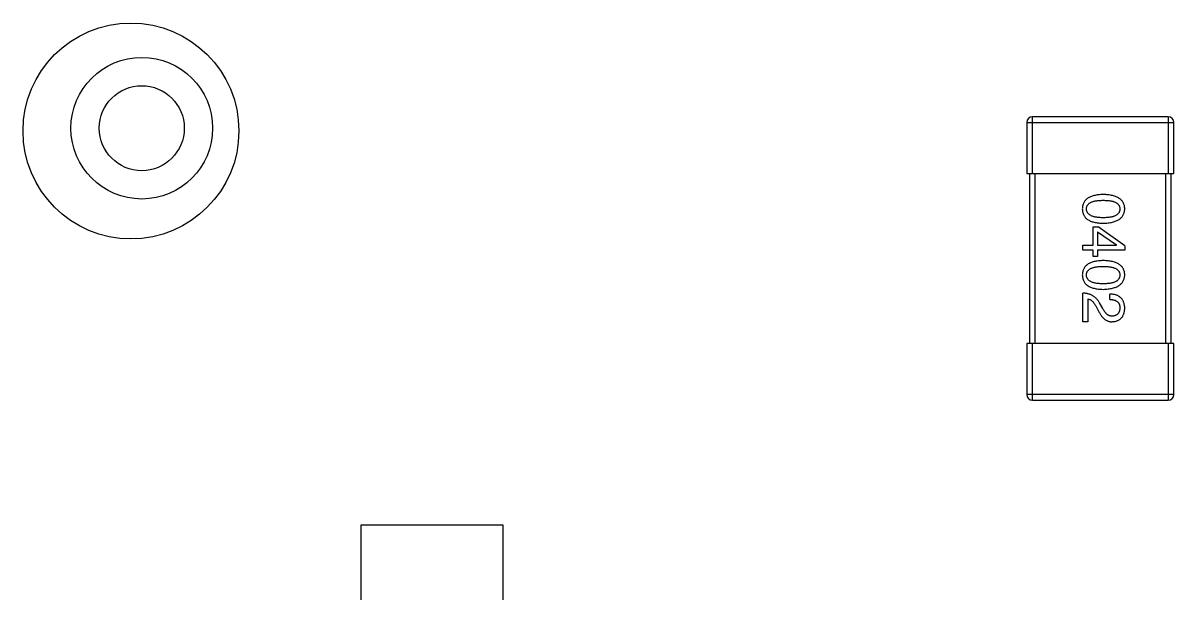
# Model space of a CAD drawing. Header units: millimetres. Extents: x 563 to 681, y 173 to 284.
# Drawn here: x 614.932 to 618.995, y 185.161 to 187.176 of the extents above; entities that cross this region are included whole.
import ezdxf

# ---------------------------------------------------------------- set-up
doc = ezdxf.new("R2010")
doc.units = ezdxf.units.MM
doc.header["$LTSCALE"] = 30.734
doc.layers.get('0').update_dxf_attribs({"linetype": 'CONTINUOUS'})

msp = doc.modelspace()

# ---------------------------------------------------------------- linework, layer by layer
at = {"linetype": 'Continuous'}
for p, q in [((618.4955, 186.6454), (618.4955, 186.8454)), ((618.9755, 186.8454), (618.4955, 186.8454)), ((618.9755, 186.8454), (618.9755, 186.6454)), ((618.4755, 186.8254), (618.4755, 186.6454)), ((618.4755, 186.8254), (618.9955, 186.8254)), ((618.9955, 186.6454), (618.9955, 186.8254)), ((618.4755, 186.6454), (618.9955, 186.6454)), ((618.4855, 186.6454), (618.4855, 186.0454)), ((618.5055, 186.0454), (618.5055, 186.6454)), ((618.9655, 186.6454), (618.9655, 186.0454)), ((618.9855, 186.0454), (618.9855, 186.6454)), ((618.7103, 186.3923), (618.7103, 186.4571)), ((618.7103, 186.4571), (618.7283, 186.4571)), ((618.7259, 186.4398), (618.7259, 186.3923)), ((618.7259, 186.4398), (618.7931, 186.3931)), ((618.8218, 186.3898), (618.7283, 186.4571)), ((618.6742, 186.3743), (618.6742, 186.3923)), ((618.6742, 186.3923), (618.7103, 186.3923)), ((618.7103, 186.3743), (618.6742, 186.3743)), ((618.7103, 186.3521), (618.7103, 186.3743)), ((618.7259, 186.3923), (618.7931, 186.3923)), ((618.7259, 186.3743), (618.7259, 186.3521)), ((618.8218, 186.3743), (618.7259, 186.3743)), ((618.7931, 186.3923), (618.7931, 186.3931)), ((618.8218, 186.3898), (618.8218, 186.3743)), ((618.7259, 186.3521), (618.7103, 186.3521)), ((618.6742, 186.1223), (618.6742, 186.2231)), ((618.6914, 186.2026), (618.6914, 186.1223)), ((618.7685, 186.201), (618.7685, 186.2198)), ((618.7193, 186.178), (618.7283, 186.1624)), ((618.7439, 186.169), (618.7324, 186.1887)), ((618.6914, 186.1223), (618.6742, 186.1223)), ((618.4755, 186.0454), (618.4755, 185.8654)), ((618.9955, 186.0454), (618.4755, 186.0454)), ((618.4955, 185.8454), (618.4955, 186.0454)), ((618.9755, 186.0454), (618.9755, 185.8454)), ((618.9955, 185.8654), (618.9955, 186.0454)), ((618.9955, 185.8654), (618.4755, 185.8654)), ((618.4955, 185.8454), (618.9755, 185.8454)), ((616.1256, 184.7553), (616.1256, 185.4053)), ((616.1256, 185.4053), (616.6256, 185.4053)), ((616.6256, 185.4053), (616.6256, 184.7553))]:
    msp.add_line(p, q, dxfattribs=at)
for centre, radius in [((615.313, 186.7954), 0.381), ((615.3512, 186.8053), 0.25), ((615.3512, 186.8053), 0.15)]:
    msp.add_circle(centre, radius, dxfattribs=at)
for centre, start, end in [((618.4955, 186.8254), 90, 180), ((618.9755, 186.8254), 0, 90), ((618.4955, 185.8654), 180, 270), ((618.9755, 185.8654), 270, 0)]:
    msp.add_arc(centre, 0.02, start, end, dxfattribs=at)
for points, knots in [([(618.7455, 186.5712), (618.7426, 186.5711), (618.7369, 186.5709), (618.7286, 186.5701), (618.7208, 186.569), (618.7137, 186.5675), (618.7071, 186.5656), (618.701, 186.5634), (618.6955, 186.5608), (618.6906, 186.5578), (618.6862, 186.5544), (618.6824, 186.5507), (618.6792, 186.5465), (618.6766, 186.542), (618.6745, 186.5371), (618.673, 186.5319), (618.672, 186.5262), (618.6719, 186.5223), (618.6718, 186.5204)], [0, 0, 0, 0, 0.087693, 0.170223, 0.247496, 0.319826, 0.387768, 0.451403, 0.511459, 0.568358, 0.622671, 0.675251, 0.726739, 0.778422, 0.830759, 0.884394, 0.940865, 1, 1, 1, 1]), ([(618.8218, 186.5204), (618.8217, 186.5223), (618.8215, 186.5262), (618.8205, 186.5319), (618.8189, 186.5371), (618.8168, 186.542), (618.8141, 186.5465), (618.8107, 186.5507), (618.8068, 186.5544), (618.8023, 186.5578), (618.7972, 186.5608), (618.7915, 186.5634), (618.7853, 186.5656), (618.7784, 186.5675), (618.771, 186.569), (618.763, 186.5701), (618.7545, 186.5709), (618.7486, 186.5711), (618.7455, 186.5712)], [0, 0, 0, 0, 0.057911, 0.113262, 0.165956, 0.217443, 0.268511, 0.319665, 0.372, 0.426129, 0.483365, 0.543779, 0.607756, 0.676562, 0.749704, 0.827713, 0.911177, 1, 1, 1, 1]), ([(618.6718, 186.5204), (618.6719, 186.5184), (618.672, 186.5145), (618.673, 186.5089), (618.6745, 186.5036), (618.6766, 186.4987), (618.6792, 186.4942), (618.6824, 186.49), (618.6862, 186.4863), (618.6906, 186.4829), (618.6956, 186.4799), (618.701, 186.4773), (618.7071, 186.4751), (618.7137, 186.4732), (618.7208, 186.4717), (618.7286, 186.4706), (618.7369, 186.4698), (618.7426, 186.4696), (618.7455, 186.4695)], [0, 0, 0, 0, 0.059134, 0.115603, 0.169236, 0.221572, 0.273254, 0.32474, 0.377319, 0.431815, 0.488555, 0.548609, 0.612242, 0.680182, 0.75251, 0.829782, 0.91231, 1, 1, 1, 1]), ([(618.6865, 186.5204), (618.6866, 186.5216), (618.6867, 186.524), (618.6873, 186.5275), (618.6885, 186.5307), (618.6902, 186.5337), (618.6922, 186.5364), (618.6948, 186.539), (618.6978, 186.5412), (618.7013, 186.5432), (618.7053, 186.545), (618.7097, 186.5465), (618.7145, 186.5478), (618.7198, 186.5489), (618.7256, 186.5497), (618.7318, 186.5502), (618.7385, 186.5506), (618.7432, 186.5507), (618.7455, 186.5507)], [0, 0, 0, 0, 0.049766, 0.097012, 0.143225, 0.188786, 0.235079, 0.282962, 0.333687, 0.387747, 0.445963, 0.508657, 0.576545, 0.649868, 0.72822, 0.812712, 0.903543, 1, 1, 1, 1]), ([(618.7455, 186.4892), (618.7432, 186.4892), (618.7386, 186.4893), (618.732, 186.4896), (618.7259, 186.4902), (618.7201, 186.4911), (618.7149, 186.4922), (618.71, 186.4935), (618.7057, 186.495), (618.7017, 186.4969), (618.6982, 186.499), (618.6952, 186.5013), (618.6926, 186.5038), (618.6905, 186.5067), (618.6888, 186.5097), (618.6875, 186.5131), (618.6867, 186.5166), (618.6866, 186.5191), (618.6865, 186.5204)], [0, 0, 0, 0, 0.094834, 0.184067, 0.267029, 0.344713, 0.417334, 0.484367, 0.546941, 0.604717, 0.65953, 0.710539, 0.759381, 0.806382, 0.853027, 0.900623, 0.949121, 1, 1, 1, 1]), ([(618.7455, 186.5507), (618.7479, 186.5507), (618.7525, 186.5506), (618.7592, 186.5502), (618.7655, 186.5497), (618.7712, 186.5489), (618.7765, 186.5478), (618.7814, 186.5465), (618.7858, 186.545), (618.7897, 186.5432), (618.7932, 186.5412), (618.7963, 186.539), (618.7988, 186.5364), (618.8009, 186.5337), (618.8026, 186.5307), (618.8037, 186.5275), (618.8044, 186.524), (618.8045, 186.5216), (618.8045, 186.5204)], [0, 0, 0, 0, 0.096452, 0.187278, 0.271765, 0.350519, 0.423437, 0.491321, 0.554011, 0.612224, 0.666281, 0.717003, 0.764884, 0.811423, 0.856783, 0.902993, 0.950236, 1, 1, 1, 1]), ([(618.7455, 186.4695), (618.7485, 186.4697), (618.7544, 186.4699), (618.7629, 186.4708), (618.7708, 186.472), (618.7781, 186.4735), (618.7849, 186.4754), (618.7911, 186.4777), (618.7968, 186.4803), (618.8019, 186.4833), (618.8064, 186.4867), (618.8103, 186.4904), (618.8137, 186.4945), (618.8165, 186.499), (618.8187, 186.5038), (618.8203, 186.509), (618.8214, 186.5146), (618.8216, 186.5184), (618.8218, 186.5204)], [0, 0, 0, 0, 0.088475, 0.171606, 0.249595, 0.322626, 0.391327, 0.455765, 0.516374, 0.573675, 0.628522, 0.681161, 0.732559, 0.783563, 0.83504, 0.887639, 0.942585, 1, 1, 1, 1]), ([(618.8045, 186.5204), (618.8045, 186.5191), (618.8044, 186.5166), (618.8037, 186.5131), (618.8026, 186.5097), (618.8009, 186.5067), (618.7988, 186.5039), (618.7963, 186.5013), (618.7932, 186.499), (618.7897, 186.4969), (618.7858, 186.4951), (618.7814, 186.4935), (618.7765, 186.4922), (618.7712, 186.4911), (618.7655, 186.4902), (618.7592, 186.4896), (618.7525, 186.4893), (618.7479, 186.4892), (618.7455, 186.4892)], [0, 0, 0, 0, 0.050604, 0.098688, 0.145699, 0.191791, 0.238625, 0.286717, 0.337546, 0.391814, 0.449755, 0.512106, 0.579685, 0.652048, 0.730262, 0.814146, 0.904281, 1, 1, 1, 1]), ([(618.7455, 186.338), (618.7426, 186.3379), (618.7369, 186.3377), (618.7286, 186.337), (618.7208, 186.3359), (618.7137, 186.3343), (618.7071, 186.3325), (618.701, 186.3302), (618.6955, 186.3276), (618.6906, 186.3246), (618.6862, 186.3213), (618.6824, 186.3175), (618.6792, 186.3134), (618.6766, 186.3089), (618.6745, 186.304), (618.673, 186.2987), (618.672, 186.2931), (618.6719, 186.2892), (618.6718, 186.2872)], [0, 0, 0, 0, 0.087693, 0.170223, 0.247496, 0.319826, 0.387768, 0.451403, 0.511459, 0.568358, 0.622671, 0.675251, 0.726739, 0.778422, 0.830759, 0.884394, 0.940865, 1, 1, 1, 1]), ([(618.6865, 186.2872), (618.6866, 186.2884), (618.6867, 186.2908), (618.6873, 186.2943), (618.6885, 186.2976), (618.6902, 186.3005), (618.6922, 186.3033), (618.6948, 186.3058), (618.6978, 186.308), (618.7013, 186.31), (618.7053, 186.3118), (618.7097, 186.3134), (618.7145, 186.3146), (618.7198, 186.3157), (618.7256, 186.3165), (618.7318, 186.3171), (618.7385, 186.3175), (618.7432, 186.3175), (618.7455, 186.3175)], [0, 0, 0, 0, 0.049766, 0.097012, 0.143225, 0.188786, 0.235079, 0.282962, 0.333687, 0.387747, 0.445963, 0.508657, 0.576545, 0.649868, 0.72822, 0.812712, 0.903543, 1, 1, 1, 1]), ([(618.8218, 186.2872), (618.8217, 186.2892), (618.8215, 186.2931), (618.8205, 186.2987), (618.8189, 186.304), (618.8168, 186.3089), (618.8141, 186.3134), (618.8107, 186.3175), (618.8068, 186.3213), (618.8023, 186.3246), (618.7972, 186.3276), (618.7915, 186.3302), (618.7853, 186.3325), (618.7784, 186.3343), (618.771, 186.3359), (618.763, 186.337), (618.7545, 186.3377), (618.7486, 186.3379), (618.7455, 186.338)], [0, 0, 0, 0, 0.057911, 0.113262, 0.165956, 0.217443, 0.268511, 0.319665, 0.372, 0.426129, 0.483365, 0.543779, 0.607756, 0.676562, 0.749704, 0.827713, 0.911177, 1, 1, 1, 1]), ([(618.7455, 186.3175), (618.7479, 186.3175), (618.7525, 186.3175), (618.7592, 186.3171), (618.7655, 186.3165), (618.7712, 186.3157), (618.7765, 186.3146), (618.7814, 186.3134), (618.7858, 186.3118), (618.7897, 186.31), (618.7932, 186.308), (618.7963, 186.3058), (618.7988, 186.3033), (618.8009, 186.3005), (618.8026, 186.2975), (618.8037, 186.2943), (618.8044, 186.2908), (618.8045, 186.2884), (618.8045, 186.2872)], [0, 0, 0, 0, 0.096452, 0.187278, 0.271765, 0.350519, 0.423437, 0.491321, 0.554011, 0.612224, 0.666281, 0.717003, 0.764884, 0.811423, 0.856783, 0.902993, 0.950236, 1, 1, 1, 1]), ([(618.6718, 186.2872), (618.6719, 186.2852), (618.672, 186.2813), (618.673, 186.2757), (618.6745, 186.2705), (618.6766, 186.2656), (618.6792, 186.261), (618.6824, 186.2569), (618.6862, 186.2531), (618.6906, 186.2498), (618.6956, 186.2468), (618.701, 186.2442), (618.7071, 186.2419), (618.7137, 186.2401), (618.7208, 186.2385), (618.7286, 186.2375), (618.7369, 186.2367), (618.7426, 186.2365), (618.7455, 186.2364)], [0, 0, 0, 0, 0.059134, 0.115603, 0.169236, 0.221572, 0.273254, 0.32474, 0.377319, 0.431815, 0.488555, 0.548609, 0.612242, 0.680182, 0.75251, 0.829782, 0.91231, 1, 1, 1, 1]), ([(618.7455, 186.2561), (618.7432, 186.2561), (618.7386, 186.2561), (618.732, 186.2565), (618.7259, 186.2571), (618.7201, 186.2579), (618.7149, 186.259), (618.71, 186.2603), (618.7057, 186.2619), (618.7017, 186.2637), (618.6982, 186.2658), (618.6952, 186.2681), (618.6926, 186.2707), (618.6905, 186.2735), (618.6888, 186.2766), (618.6875, 186.2799), (618.6867, 186.2835), (618.6866, 186.2859), (618.6865, 186.2872)], [0, 0, 0, 0, 0.094834, 0.184067, 0.267029, 0.344713, 0.417334, 0.484367, 0.546941, 0.604717, 0.65953, 0.710539, 0.759381, 0.806382, 0.853027, 0.900623, 0.949121, 1, 1, 1, 1]), ([(618.8045, 186.2872), (618.8045, 186.2859), (618.8044, 186.2835), (618.8037, 186.2799), (618.8026, 186.2766), (618.8009, 186.2735), (618.7988, 186.2707), (618.7963, 186.2681), (618.7932, 186.2658), (618.7897, 186.2637), (618.7858, 186.2619), (618.7814, 186.2603), (618.7765, 186.259), (618.7712, 186.2579), (618.7655, 186.2571), (618.7592, 186.2565), (618.7525, 186.2561), (618.7479, 186.2561), (618.7455, 186.2561)], [0, 0, 0, 0, 0.050604, 0.098688, 0.145699, 0.191791, 0.238625, 0.286717, 0.337546, 0.391814, 0.449755, 0.512106, 0.579685, 0.652048, 0.730262, 0.814146, 0.904281, 1, 1, 1, 1]), ([(618.7455, 186.2364), (618.7485, 186.2365), (618.7544, 186.2368), (618.7629, 186.2376), (618.7708, 186.2388), (618.7781, 186.2404), (618.7849, 186.2423), (618.7911, 186.2445), (618.7968, 186.2472), (618.8019, 186.2502), (618.8064, 186.2536), (618.8103, 186.2573), (618.8137, 186.2614), (618.8165, 186.2659), (618.8187, 186.2707), (618.8203, 186.2759), (618.8214, 186.2814), (618.8216, 186.2852), (618.8218, 186.2872)], [0, 0, 0, 0, 0.088475, 0.171606, 0.249595, 0.322626, 0.391327, 0.455765, 0.516374, 0.573675, 0.628522, 0.681161, 0.732559, 0.783563, 0.83504, 0.887639, 0.942585, 1, 1, 1, 1]), ([(618.7324, 186.1887), (618.7317, 186.19), (618.7301, 186.1927), (618.7276, 186.1965), (618.7249, 186.2001), (618.7221, 186.2034), (618.719, 186.2065), (618.7158, 186.2093), (618.7124, 186.2118), (618.7089, 186.2141), (618.7051, 186.2162), (618.7012, 186.2179), (618.6972, 186.2194), (618.6929, 186.2207), (618.6885, 186.2217), (618.6839, 186.2224), (618.6791, 186.2229), (618.6759, 186.223), (618.6742, 186.2231)], [0, 0, 0, 0, 0.065828, 0.130094, 0.192451, 0.254037, 0.313974, 0.373757, 0.433048, 0.492243, 0.551902, 0.611758, 0.672678, 0.734814, 0.798569, 0.863693, 0.930488, 1, 1, 1, 1]), ([(618.6914, 186.2026), (618.6927, 186.2023), (618.6954, 186.2018), (618.6991, 186.2002), (618.7028, 186.198), (618.7063, 186.1952), (618.7098, 186.1918), (618.7131, 186.1878), (618.7163, 186.1831), (618.7183, 186.1798), (618.7193, 186.178)], [0, 0, 0, 0, 0.103034, 0.208166, 0.318255, 0.434664, 0.559728, 0.695394, 0.841708, 1, 1, 1, 1]), ([(618.8218, 186.169), (618.8217, 186.171), (618.8215, 186.1749), (618.8207, 186.1806), (618.8195, 186.1859), (618.8179, 186.1909), (618.8159, 186.1954), (618.8136, 186.1996), (618.8109, 186.2034), (618.8077, 186.2068), (618.8041, 186.2098), (618.8002, 186.2124), (618.7958, 186.2146), (618.7911, 186.2164), (618.786, 186.2179), (618.7805, 186.2189), (618.7746, 186.2196), (618.7706, 186.2197), (618.7685, 186.2198)], [0, 0, 0, 0, 0.07282, 0.141057, 0.2062, 0.267672, 0.326735, 0.383519, 0.439188, 0.494454, 0.549628, 0.605958, 0.66397, 0.72402, 0.787502, 0.854127, 0.925065, 1, 1, 1, 1]), ([(618.7685, 186.201), (618.7699, 186.2009), (618.7728, 186.2008), (618.7769, 186.2004), (618.7807, 186.1997), (618.7842, 186.1989), (618.7874, 186.1978), (618.7904, 186.1965), (618.7931, 186.195), (618.7955, 186.1932), (618.7977, 186.1913), (618.7995, 186.1891), (618.8011, 186.1867), (618.8024, 186.184), (618.8033, 186.1812), (618.804, 186.1781), (618.8045, 186.1749), (618.8045, 186.1726), (618.8045, 186.1714)], [0, 0, 0, 0, 0.082594, 0.15978, 0.232961, 0.301462, 0.365595, 0.426678, 0.484662, 0.540809, 0.595146, 0.648401, 0.702272, 0.757102, 0.813447, 0.872233, 0.934055, 1, 1, 1, 1]), ([(618.7283, 186.1624), (618.7291, 186.1607), (618.7306, 186.1574), (618.7331, 186.1527), (618.7357, 186.1483), (618.7384, 186.1443), (618.7411, 186.1406), (618.744, 186.1372), (618.7469, 186.1342), (618.75, 186.1315), (618.7531, 186.1291), (618.7563, 186.1271), (618.7596, 186.1254), (618.763, 186.1241), (618.7665, 186.1231), (618.7701, 186.1225), (618.7738, 186.1222), (618.7763, 186.1222), (618.7775, 186.1223)], [0, 0, 0, 0, 0.082731, 0.161257, 0.236138, 0.307554, 0.375712, 0.440848, 0.502916, 0.562567, 0.619798, 0.675716, 0.73039, 0.78386, 0.837315, 0.890547, 0.944917, 1, 1, 1, 1]), ([(618.7783, 186.1419), (618.7775, 186.1419), (618.7759, 186.1418), (618.7735, 186.142), (618.7711, 186.1424), (618.7688, 186.143), (618.7665, 186.1439), (618.7642, 186.145), (618.762, 186.1463), (618.7598, 186.1479), (618.7577, 186.1497), (618.7556, 186.1518), (618.7535, 186.1541), (618.7515, 186.1566), (618.7496, 186.1593), (618.7476, 186.1623), (618.7457, 186.1656), (618.7445, 186.1678), (618.7439, 186.169)], [0, 0, 0, 0, 0.052237, 0.103888, 0.155485, 0.207395, 0.259864, 0.31356, 0.369176, 0.4266, 0.486836, 0.550048, 0.61567, 0.685271, 0.75824, 0.834614, 0.915635, 1, 1, 1, 1]), ([(618.7775, 186.1223), (618.7792, 186.1224), (618.7825, 186.1227), (618.7873, 186.1235), (618.7918, 186.1246), (618.7959, 186.126), (618.7998, 186.1278), (618.8034, 186.1299), (618.8066, 186.1323), (618.8095, 186.1351), (618.8121, 186.1382), (618.8145, 186.1417), (618.8165, 186.1454), (618.8182, 186.1495), (618.8195, 186.1539), (618.8206, 186.1586), (618.8214, 186.1637), (618.8216, 186.1672), (618.8218, 186.169)], [0, 0, 0, 0, 0.070688, 0.137741, 0.201612, 0.262778, 0.321223, 0.378455, 0.434411, 0.490146, 0.546362, 0.603392, 0.662208, 0.723401, 0.787372, 0.85442, 0.925153, 1, 1, 1, 1]), ([(618.8045, 186.1714), (618.8045, 186.1703), (618.8044, 186.1681), (618.804, 186.1649), (618.8034, 186.162), (618.8027, 186.1592), (618.8017, 186.1566), (618.8005, 186.1542), (618.7992, 186.1521), (618.7976, 186.1501), (618.7959, 186.1484), (618.7939, 186.1468), (618.7918, 186.1455), (618.7895, 186.1443), (618.7869, 186.1434), (618.7842, 186.1427), (618.7813, 186.1422), (618.7793, 186.142), (618.7783, 186.1419)], [0, 0, 0, 0, 0.076112, 0.148436, 0.216883, 0.281466, 0.34298, 0.402356, 0.459881, 0.51546, 0.571111, 0.62658, 0.683162, 0.741007, 0.801404, 0.863825, 0.930544, 1, 1, 1, 1])]:
    msp.add_open_spline(points, degree=3, knots=knots, dxfattribs=at)

doc.saveas('drawing.dxf')
